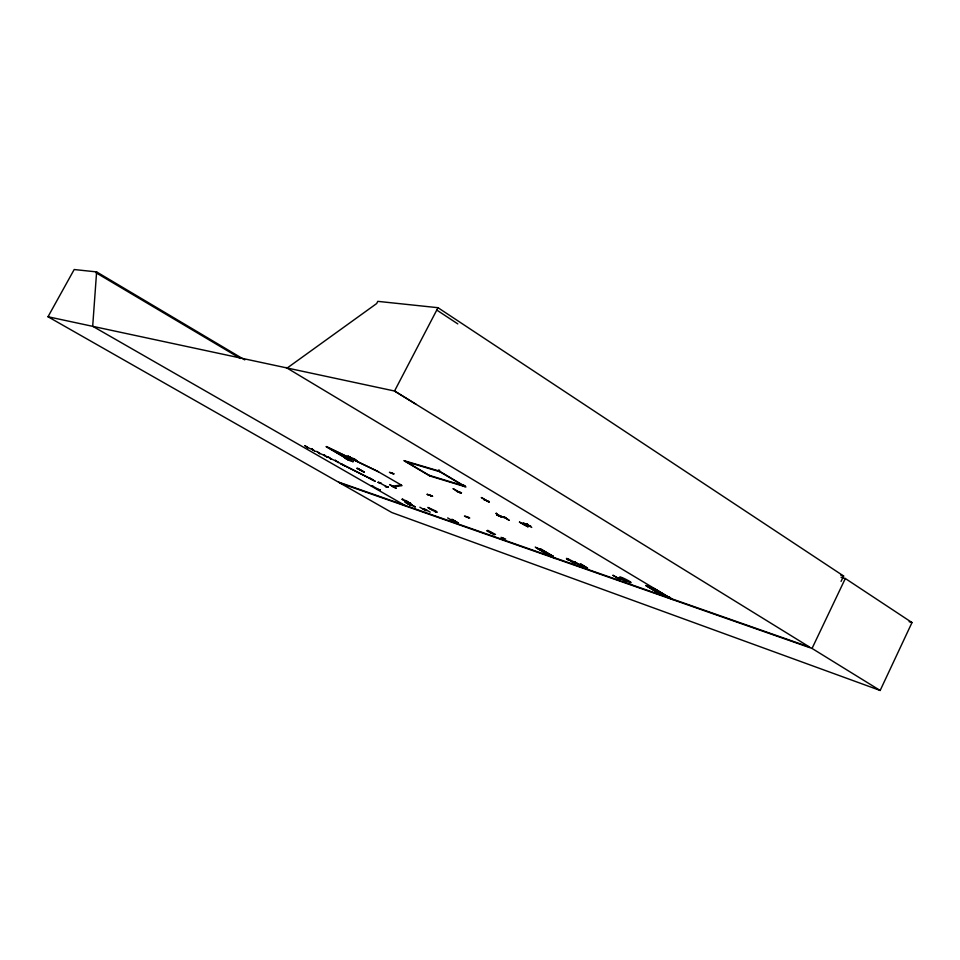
<?xml version="1.0" encoding="UTF-8"?>
<svg xmlns="http://www.w3.org/2000/svg" width="960" height="960" viewBox="0 0 960 960"><rect width="100%" height="100%" fill="white"/><g stroke="black" fill="none" stroke-linecap="round" stroke-linejoin="round"><path stroke-width="1.44" d="M244.752 359.892L96.612 271.908L92.688 326.268L405.228 505.584M378.348 489.576L380.328 489.912M380.064 489.756L378.228 489.576L379.932 489.756M387.972 487.008L385.452 486.456L388.092 487.008M335.268 460.248L338.316 462.588L335.52 460.44M324.228 454.956L327.024 457.128M323.952 454.812L327.048 457.176M311.868 448.944L315 451.272M312.144 449.076L315 451.332M427.248 494.316L432.684 496.308M427.536 494.556L431.7 495.816M469.104 517.572L464.448 516.108L469.752 518.028M504.228 516.888L508.956 520.224M496.704 514.992L501.936 516.624M619.2 577.404L626.16 581.472M580.608 564.012L587.628 568.176L580.824 564.096M489.084 502.02L481.596 497.592M451.92 519.348L458.316 523.02L452.088 519.42M430.236 512.148L424.2 508.716M432.336 510.228L430.068 508.824M415.08 506.856L408.9 503.4L415.224 506.976M396.024 488.256L389.652 484.584M389.664 484.572L396.168 488.34M364.068 472.116L357.492 468.252L364.2 472.224M531.732 527.436L523.128 522.648M409.596 503.34L404.16 500.46M495.504 534.468L487.644 530.292M96.612 271.908L74.184 269.532L48 316.752L391.812 512.532L880.164 690.468L912 622.56L845.328 578.508L841.056 577.284M841.068 581.388L843.624 576.024L438.012 307.704L377.808 301.356L376.644 303.564L287.1 368.088M880.164 690.468L812.04 648.432L845.328 578.508M550.452 555.444L553.26 556.392M526.956 524.688L527.28 523.728L527.052 524.736M527.28 524.952L527.22 523.752M489.228 501.516L483.864 499.752M496.5 513.144L495.888 513.468L501.348 516.972M463.776 484.956L463.368 485.736L429.252 475.356M465.312 485.868L464.916 486.66L438.264 470.784L438.672 469.992L439.692 470.292M438.012 307.704L394.536 391.02L48 316.752M400.512 484.788L402.024 485.592L393.636 486.96L392.112 486.18L401.316 485.052L377.388 471.204L326.424 446.532L349.968 460.572L345.252 458.172L346.872 458.676M348.348 460.056L350.004 460.5L326.148 446.712L378.564 471.828M486.6 530.724L494.364 534.84M519.456 522.108L528.192 526.884L519.492 522.072M352.956 461.688L345.564 458.028M353.076 461.724L345.528 458.148M344.292 465.66L337.656 461.916M375.18 481.356L368.772 477.684L375.36 481.38M411.048 505.488L404.928 502.032L411.204 505.536M426.048 510.768L419.88 507.216M460.788 493.212L453.24 488.736M461.004 493.26L453.192 488.796M453.684 521.412L447.672 517.932M581.616 566.016L575.016 562.068M612.912 575.268L620.16 579.528L613.224 575.4M348.996 460.008L346.272 458.664L349.812 460.212M496.308 513.504L500.928 516.948M456.792 491.304L461.46 492.816M461.472 492.804L456.372 491.184M389.436 472.332L394.116 473.94L389.832 472.428M304.932 445.632L307.872 447.828L304.956 445.728M319.86 453.66L317.004 451.584M328.248 456.9L330.756 458.964M380.592 482.868L378.108 482.34M378.444 482.46L380.928 482.988L378.06 482.364M535.248 547.092L551.748 557.052M535.872 547.5L553.776 557.856M555.084 558.528L537.024 547.908L554.64 558.036M551.94 555.936L539.544 548.724L540.144 548.916M539.904 548.856L553.356 556.44M553.32 556.416L541.08 549.132M659.04 593.28L645.996 585.672M647.688 586.26L647.304 586.152M647.892 586.188L660.408 593.904M652.2 587.892L651.144 587.556L667.788 597.516M654.792 588.768L654.084 588.552L671.988 599.304M490.68 532.884L491.64 532.596M581.82 566.088L575.064 562.152M435.084 510.72L427.884 507.432L430.044 508.992M319.788 453.684L316.68 451.368M331.008 459.084L328.272 456.996M576.84 563.856L566.472 558.84M372.696 485.784L370.968 485.64M372.276 485.976L378.96 489.612M523.8 524.448L527.172 525.18M523.98 524.448L527.508 525.228M485.196 499.908L484.86 499.824M385.452 486.456L388.368 487.176M341.58 464.088L341.364 463.944M360.168 470.052L360.816 470.328M372.744 479.82L372.348 479.616M578.388 564.096L584.052 566.148M392.124 486.168L392.82 486.48M622.608 579.564L616.56 577.38M506.364 518.568L498.96 515.472M410.472 503.232L402.132 499.284M408.06 503.772L411.852 505.092M412.044 505.224L408.384 503.952M840.792 575.208L843.624 576.024M410.316 503.616L411.012 503.736L410.448 503.22M423.048 509.04L427.176 510.528M450.696 519.66L455.088 521.268M406.32 461.784L439.836 471.72M566.52 558.372L568.272 558.984M909.132 621.696L912 622.56M488.976 502.14L481.284 497.544M527.472 523.836L526.716 524.616L527.652 525.108M530.772 526.164L524.784 524.172L530.364 526.008M427.14 494.352L431.952 495.96M468.6 517.956L467.928 517.572M491.58 532.584L490.476 532.704M619.416 577.548L626.052 581.58M502.164 537.588L503.04 538.056M505.668 539.064L501 537.36M338.664 482.112L808.32 646.668M339.744 482.952L812.04 648.432M435.672 511.812L437.22 512.268L435.06 510.72L436.008 511.296M402.636 499.188L403.404 499.488M409.572 503.328L410.34 503.628M306.372 446.796L313.236 450.096M325.296 455.952L318.588 452.772M336.54 461.364L329.796 458.16M372.348 479.688L340.956 463.812L372.204 479.544M509.244 520.356L503.928 516.744M379.824 482.916L386.628 486.708M568.248 558.972L575.832 562.884M573.492 562.668L574.716 563.196M434.7 511.368L435.696 511.8L432.336 510.216M499.044 515.808L498.276 515.352L499.272 515.868M392.628 473.676L392.016 473.316M466.056 516.48L466.536 516.792M348.384 459.984L345.252 458.172M356.676 468.288L364.128 471.96M570.72 561.324L572.124 562.02M405.444 500.412L407.784 501.624M526.86 525L527.484 525.228M573.624 561.576L574.848 562.272M428.616 494.676L429.36 495.06M431.22 496.152L430.404 495.72M550.248 555.204L553.32 556.896M547.296 554.052L551.208 556.344M96.108 272.82L240.42 358.464M501.816 516.72L496.968 515.16M404.784 460.884L430.752 476.244M404.148 500.604L402.108 499.272M670.368 598.416L654.084 588.552M651.528 587.664L668.844 597.84M660.528 593.964L647.616 586.224M645.792 585.456L658.812 593.376M668.724 596.736L670.668 597.9M286.044 367.452L672.708 599.52M416.076 404.28L394.536 391.02L809.736 647.16M567.168 559.332L568.164 559.944M436.776 310.068L457.812 323.904M575.808 562.872L576.492 563.352M621.732 578.46L621.732 578.508A6.372 0.636 26.5 0 0 631.092 582.732A6.372 0.636 26.5 0 0 623.592 578.256A6.372 0.636 26.5 0 0 621.756 578.544L621.768 578.4M350.208 457.14L347.688 455.94L352.224 458.604L350.208 457.14M355.092 459.456L352.56 458.256L357.096 460.92L355.092 459.456M439.284 471.084L403.848 460.608L429.792 475.956L465.948 486.972L439.284 471.084"/></g></svg>
